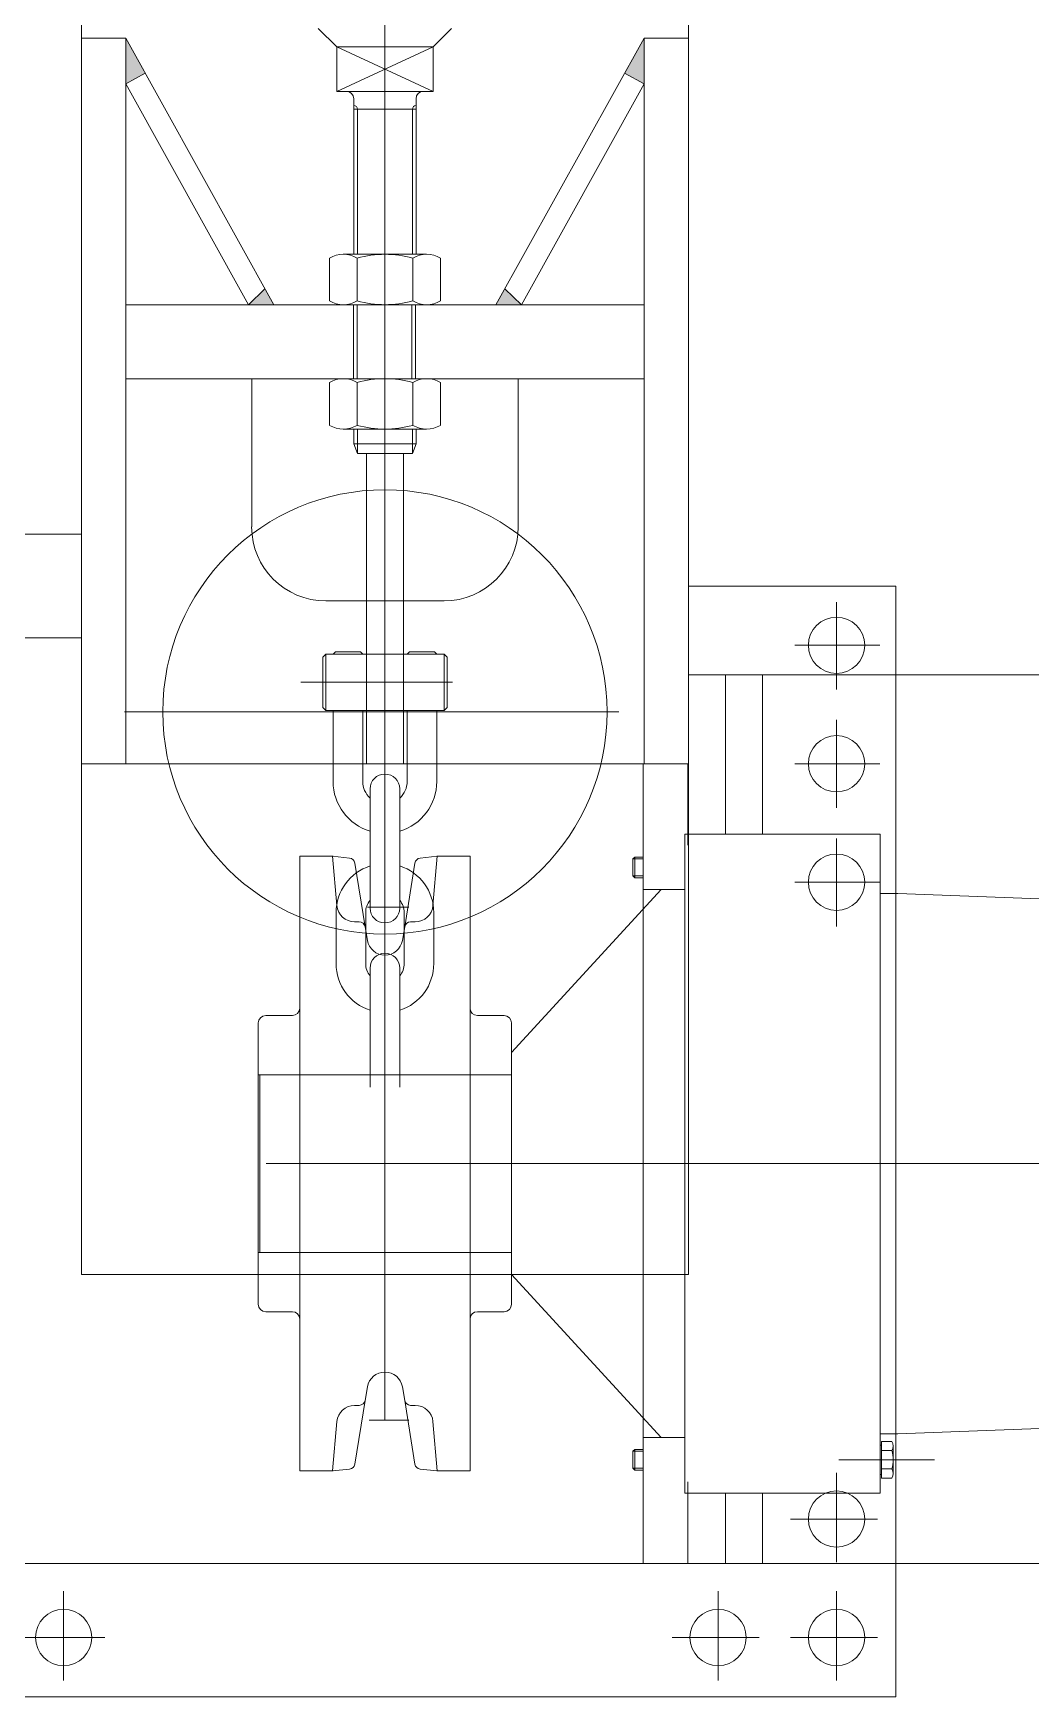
# Model space of a CAD drawing. Extents: x 475189 to 476029, y 1007718 to 1008015.
# Drawn here: x 475675.2 to 475678.81, y 1007757.58 to 1007763.6 of the extents above; entities that cross this region are included whole.
import ezdxf
from ezdxf.enums import TextEntityAlignment as Align

# ---------------------------------------------------------------- set-up
doc = ezdxf.new("R2010")
doc.units = 0
doc.header["$LTSCALE"] = 2
doc.header["$MEASUREMENT"] = 0
doc.layers.get('0').update_dxf_attribs({"linetype": 'CONTINUOUS', "lineweight": 0})
doc.layers.add('R.B', color=6, linetype='CONTINUOUS', lineweight=0)
doc.layers.add('TEXT', color=1, linetype='CONTINUOUS', lineweight=0)
doc.styles.add('ROMANS', font='ROMANS.SHX')
doc.styles.add('XT03_5', font='romans', dxfattribs={"width": 0.6, "height": 87.5})

# ---------------------------------------------------------------- blocks, each defined once
blk = doc.blocks.new('EXISTING')
at = {"color": 8}
for p, q in [((475676.4767, 1007785.8805), (475676.4767, 1007758.5832)), ((475675.3777, 1007765.4359), (475675.3777, 1007759.11)), ((475677.5757, 1007765.4359), (475677.5757, 1007759.11)), ((475675.3777, 1007763.5864), (475675.5385, 1007763.5864)), ((475675.5385, 1007763.5864), (475675.5385, 1007760.9595)), ((475676.0746, 1007762.6214), (475675.5385, 1007763.5864)), ((475676.3024, 1007763.5544), (475676.2354, 1007763.6214)), ((475676.6509, 1007763.5544), (475676.7179, 1007763.6214)), ((475676.8787, 1007762.6214), (475677.4148, 1007763.5864)), ((475677.4148, 1007763.5864), (475677.4148, 1007760.9595)), ((475677.4148, 1007763.5864), (475677.5757, 1007763.5864)), ((475676.6509, 1007763.5544), (475676.3024, 1007763.5544)), ((475676.3024, 1007763.3935), (475676.6509, 1007763.5544)), ((475676.3024, 1007763.5544), (475676.6509, 1007763.3935)), ((475676.3024, 1007763.3935), (475676.3024, 1007763.5544)), ((475676.6509, 1007763.3935), (475676.6509, 1007763.5544)), ((475675.5385, 1007763.4208), (475675.6088, 1007763.4599)), ((475677.4148, 1007763.4208), (475677.3446, 1007763.4599)), ((475675.9826, 1007762.6214), (475675.5385, 1007763.4208)), ((475676.9707, 1007762.6214), (475677.4148, 1007763.4208)), ((475676.6509, 1007763.3935), (475676.3024, 1007763.3935)), ((475676.3641, 1007762.8037), (475676.3641, 1007763.3667)), ((475676.5892, 1007762.8037), (475676.5892, 1007763.3667)), ((475676.5892, 1007763.3292), (475676.3641, 1007763.3292)), ((475676.3771, 1007762.8037), (475676.3771, 1007763.3292)), ((475676.5762, 1007762.8037), (475676.5762, 1007763.3292)), ((475676.3259, 1007762.8037), (475676.6277, 1007762.8037)), ((475676.2756, 1007762.7902), (475676.2756, 1007762.6349)), ((475676.3762, 1007762.6349), (475676.3762, 1007762.7902)), ((475676.5774, 1007762.6349), (475676.5774, 1007762.7902)), ((475676.678, 1007762.6349), (475676.678, 1007762.7902)), ((475675.9826, 1007762.6214), (475676.0424, 1007762.6793)), ((475676.9707, 1007762.6214), (475676.9109, 1007762.6793)), ((475677.4148, 1007762.6214), (475675.5385, 1007762.6214)), ((475676.3625, 1007762.6214), (475676.3625, 1007762.3534)), ((475676.3756, 1007762.6214), (475676.3756, 1007762.3534)), ((475676.5746, 1007762.6214), (475676.5746, 1007762.3534)), ((475676.5877, 1007762.6214), (475676.5877, 1007762.3534)), ((475677.4148, 1007762.3534), (475675.5385, 1007762.3534)), ((475675.9942, 1007762.3534), (475675.9942, 1007761.8173)), ((475676.2756, 1007762.1846), (475676.2756, 1007762.3399)), ((475676.3762, 1007762.3399), (475676.3762, 1007762.1846)), ((475676.5774, 1007762.3399), (475676.5774, 1007762.1846)), ((475676.678, 1007762.3399), (475676.678, 1007762.1846)), ((475676.9592, 1007762.3534), (475676.9592, 1007761.8173)), ((475676.3259, 1007762.1711), (475676.6277, 1007762.1711)), ((475676.3641, 1007762.1174), (475676.3641, 1007762.1711)), ((475676.3771, 1007762.0826), (475676.3771, 1007762.1711)), ((475676.5762, 1007762.1309), (475676.5762, 1007762.1711)), ((475676.5762, 1007762.0826), (475676.5762, 1007762.163)), ((475676.5892, 1007762.1174), (475676.5892, 1007762.1711)), ((475676.5892, 1007762.1174), (475676.3641, 1007762.1174)), ((475676.3641, 1007762.1174), (475676.3771, 1007762.0826)), ((475676.5762, 1007762.0826), (475676.3771, 1007762.0826)), ((475676.4097, 1007761.5492), (475676.4097, 1007762.0826)), ((475676.5437, 1007761.5492), (475676.5437, 1007762.0826)), ((475676.5892, 1007762.1174), (475676.5762, 1007762.0826)), ((475674.8201, 1007761.7905), (475675.3777, 1007761.7905)), ((475678.3262, 1007761.6028), (475677.5757, 1007761.6028)), ((475678.3262, 1007761.6028), (475678.3262, 1007757.5821)), ((475676.2622, 1007761.5492), (475676.6911, 1007761.5492)), ((475676.4097, 1007761.5492), (475676.4097, 1007760.9595)), ((475676.5437, 1007761.5492), (475676.5437, 1007760.9595)), ((475678.1118, 1007761.2283), (475678.1118, 1007761.5439)), ((475675.0024, 1007761.4152), (475675.3777, 1007761.4152)), ((475676.2625, 1007761.3562), (475676.2517, 1007761.3455)), ((475676.2625, 1007761.3562), (475676.6911, 1007761.3562)), ((475676.2625, 1007761.1525), (475676.2625, 1007761.3562)), ((475676.2893, 1007761.3562), (475676.2973, 1007761.3643)), ((475676.3884, 1007761.3643), (475676.2973, 1007761.3643)), ((475676.3884, 1007761.3643), (475676.3965, 1007761.3562)), ((475676.5651, 1007761.3643), (475676.5571, 1007761.3562)), ((475676.5651, 1007761.3643), (475676.6563, 1007761.3643)), ((475676.6643, 1007761.3562), (475676.6563, 1007761.3643)), ((475676.6911, 1007761.3562), (475676.7018, 1007761.3455)), ((475676.6911, 1007761.1525), (475676.6911, 1007761.3562)), ((475678.2686, 1007761.3884), (475677.9608, 1007761.3884)), ((475676.2517, 1007761.1632), (475676.2517, 1007761.3455)), ((475676.7018, 1007761.1632), (475676.7018, 1007761.3455)), ((475676.1718, 1007761.2544), (475676.6439, 1007761.2544)), ((475676.7214, 1007761.2544), (475676.2335, 1007761.2544)), ((475677.5757, 1007761.2812), (475678.3262, 1007761.2812)), ((475677.7097, 1007761.2812), (475677.7097, 1007760.7049)), ((475677.8437, 1007761.2812), (475680.5255, 1007761.2812)), ((475677.8437, 1007761.2812), (475677.8437, 1007760.7049)), ((475675.5335, 1007761.1471), (475677.3238, 1007761.1471)), ((475676.2625, 1007761.1525), (475676.2517, 1007761.1632)), ((475676.2625, 1007761.1525), (475676.6911, 1007761.1525)), ((475676.289, 1007760.9595), (475676.289, 1007761.1525)), ((475676.3963, 1007760.9595), (475676.3963, 1007761.1525)), ((475676.5571, 1007760.9595), (475676.5571, 1007761.1525)), ((475676.6643, 1007760.9595), (475676.6643, 1007761.1525)), ((475676.6911, 1007761.1525), (475676.7018, 1007761.1632)), ((475678.1118, 1007760.7994), (475678.1118, 1007761.1179)), ((475675.3777, 1007760.9595), (475677.5757, 1007760.9595)), ((475676.289, 1007760.8953), (475676.289, 1007760.9595)), ((475676.3963, 1007760.8953), (475676.3963, 1007760.9595)), ((475676.5571, 1007760.8953), (475676.5571, 1007760.9595)), ((475676.6643, 1007760.8953), (475676.6643, 1007760.9595)), ((475677.4122, 1007758.0646), (475677.4122, 1007760.9595)), ((475677.573, 1007760.6646), (475677.573, 1007760.9595)), ((475678.2686, 1007760.9595), (475677.9608, 1007760.9595)), ((475676.4231, 1007760.4369), (475676.4231, 1007760.8685)), ((475676.5303, 1007760.4369), (475676.5303, 1007760.8685)), ((475677.5623, 1007760.7049), (475678.2699, 1007760.7049)), ((475677.5623, 1007760.7049), (475677.5623, 1007758.3192)), ((475678.1118, 1007760.3706), (475678.1118, 1007760.689)), ((475678.1118, 1007760.3706), (475678.1118, 1007760.689)), ((475678.2699, 1007760.7049), (475678.2699, 1007758.3192)), ((475676.289, 1007760.6244), (475676.1684, 1007760.6244)), ((475676.1684, 1007760.6244), (475676.1684, 1007758.3996)), ((475676.2873, 1007760.6244), (475676.3027, 1007760.446)), ((475676.2873, 1007760.6244), (475676.349, 1007760.618)), ((475676.666, 1007760.6244), (475676.6044, 1007760.618)), ((475676.666, 1007760.6244), (475676.6507, 1007760.446)), ((475676.7849, 1007760.6244), (475676.6643, 1007760.6244)), ((475676.7849, 1007760.6244), (475676.7849, 1007758.3996)), ((475676.3679, 1007760.6001), (475676.4047, 1007760.3694)), ((475676.5854, 1007760.6001), (475676.5486, 1007760.3694)), ((475677.3746, 1007760.6152), (475677.3812, 1007760.6218)), ((475677.4122, 1007760.6152), (475677.3746, 1007760.6152)), ((475677.3746, 1007760.5533), (475677.3746, 1007760.6152)), ((475677.3812, 1007760.5467), (475677.3812, 1007760.6218)), ((475677.3812, 1007760.6218), (475677.4122, 1007760.6218)), ((475676.935, 1007759.9141), (475677.4765, 1007760.5038)), ((475677.4122, 1007760.5533), (475677.3746, 1007760.5533)), ((475677.3812, 1007760.5467), (475677.3746, 1007760.5533)), ((475677.4122, 1007760.5467), (475677.3812, 1007760.5467)), ((475677.4122, 1007760.5038), (475677.5623, 1007760.5038)), ((475678.2686, 1007760.5306), (475677.9608, 1007760.5306)), ((475678.2686, 1007760.5306), (475677.9608, 1007760.5306)), ((475678.2699, 1007760.4904), (475678.3343, 1007760.4904)), ((475678.3343, 1007760.4904), (475679.0419, 1007760.4636)), ((475676.2998, 1007760.2359), (475676.2998, 1007760.4208)), ((475676.3836, 1007760.3872), (475676.3668, 1007760.3872)), ((475676.407, 1007760.2359), (475676.407, 1007760.4208)), ((475676.5633, 1007760.4408), (475676.4132, 1007760.4408)), ((475676.5464, 1007760.2359), (475676.5464, 1007760.4208)), ((475676.5698, 1007760.3872), (475676.5866, 1007760.3872)), ((475676.6536, 1007760.2359), (475676.6536, 1007760.4208)), ((475676.4047, 1007760.3694), (475676.4133, 1007760.3199)), ((475676.5486, 1007760.3694), (475676.5401, 1007760.3199)), ((475676.4231, 1007759.7882), (475676.4231, 1007760.2198)), ((475676.5303, 1007759.7882), (475676.5303, 1007760.2198)), ((475676.1416, 1007760.0481), (475676.0451, 1007760.0481)), ((475676.0451, 1007760.0481), (475676.1416, 1007760.0481)), ((475676.8117, 1007760.0481), (475676.9082, 1007760.0481)), ((475676.9082, 1007760.0481), (475676.8117, 1007760.0481)), ((475676.0183, 1007759.512), (475676.0183, 1007760.0213)), ((475676.0183, 1007759.512), (475676.0183, 1007760.0213)), ((475676.935, 1007760.0213), (475676.935, 1007759.0027)), ((475676.935, 1007759.8337), (475676.0183, 1007759.8337)), ((475676.0237, 1007759.8337), (475676.0237, 1007759.1904)), ((475676.0183, 1007759.512), (475676.0183, 1007759.0027)), ((475676.0183, 1007759.512), (475676.0183, 1007759.0027)), ((475676.0466, 1007759.512), (475682.177, 1007759.512)), ((475676.547, 1007759.512), (475676.3969, 1007759.512)), ((475676.935, 1007759.1904), (475676.0183, 1007759.1904)), ((475675.3777, 1007759.11), (475677.5757, 1007759.11)), ((475676.935, 1007759.11), (475677.4765, 1007758.5202)), ((475676.1416, 1007758.9759), (475676.0451, 1007758.9759)), ((475676.0451, 1007758.9759), (475676.1416, 1007758.9759)), ((475676.8117, 1007758.9759), (475676.9082, 1007758.9759)), ((475676.9082, 1007758.9759), (475676.8117, 1007758.9759)), ((475676.4047, 1007758.6546), (475676.4133, 1007758.7041)), ((475676.5486, 1007758.6546), (475676.5401, 1007758.7041)), ((475676.3836, 1007758.6368), (475676.3668, 1007758.6368)), ((475676.3679, 1007758.424), (475676.4047, 1007758.6546)), ((475676.5854, 1007758.424), (475676.5486, 1007758.6546)), ((475676.5698, 1007758.6368), (475676.5866, 1007758.6368)), ((475676.2873, 1007758.3996), (475676.3027, 1007758.578)), ((475676.5633, 1007758.5832), (475676.4198, 1007758.5832)), ((475676.666, 1007758.3996), (475676.6507, 1007758.578)), ((475677.4122, 1007758.5202), (475677.5623, 1007758.5202)), ((475678.2699, 1007758.5336), (475678.3343, 1007758.5336)), ((475678.3343, 1007758.5336), (475679.0419, 1007758.5604)), ((475677.3746, 1007758.4708), (475677.3812, 1007758.4774)), ((475677.3746, 1007758.4089), (475677.3746, 1007758.4708)), ((475677.4122, 1007758.4708), (475677.3746, 1007758.4708)), ((475677.3812, 1007758.4023), (475677.3812, 1007758.4774)), ((475677.3812, 1007758.4774), (475677.4122, 1007758.4774)), ((475678.2699, 1007758.493), (475678.2746, 1007758.493)), ((475678.2699, 1007758.3867), (475678.2699, 1007758.493)), ((475678.2746, 1007758.5063), (475678.3123, 1007758.5063)), ((475678.2746, 1007758.473), (475678.2746, 1007758.5063)), ((475678.2746, 1007758.473), (475678.3123, 1007758.473)), ((475678.2746, 1007758.4066), (475678.2746, 1007758.473)), ((475678.3167, 1007758.4897), (475678.3167, 1007758.39)), ((475676.289, 1007758.3996), (475676.1684, 1007758.3996)), ((475676.2873, 1007758.3996), (475676.349, 1007758.406)), ((475676.666, 1007758.3996), (475676.6044, 1007758.406)), ((475676.7849, 1007758.3996), (475676.6643, 1007758.3996)), ((475677.3812, 1007758.4023), (475677.3746, 1007758.4089)), ((475677.4122, 1007758.4089), (475677.3746, 1007758.4089)), ((475677.4122, 1007758.4023), (475677.3812, 1007758.4023)), ((475678.4668, 1007758.4398), (475678.1198, 1007758.4398)), ((475678.2746, 1007758.4066), (475678.3123, 1007758.4066)), ((475678.2746, 1007758.3734), (475678.2746, 1007758.4066)), ((475677.573, 1007758.0646), (475677.573, 1007758.3594)), ((475678.1118, 1007758.0692), (475678.1118, 1007758.3927)), ((475678.2746, 1007758.3867), (475678.2699, 1007758.3867)), ((475678.3123, 1007758.3734), (475678.2746, 1007758.3734)), ((475677.5623, 1007758.3192), (475678.2699, 1007758.3192)), ((475677.7097, 1007758.3192), (475677.7097, 1007758.0646)), ((475677.8437, 1007758.3192), (475677.8437, 1007758.0646)), ((475678.2607, 1007758.2254), (475677.945, 1007758.2254)), ((475672.354, 1007758.0646), (475677.8437, 1007758.0646)), ((475677.8437, 1007758.0646), (475680.5255, 1007758.0646)), ((475675.3133, 1007757.6404), (475675.3133, 1007757.9638)), ((475677.6829, 1007757.6404), (475677.6829, 1007757.9638)), ((475678.1118, 1007757.6404), (475678.1118, 1007757.9638)), ((475675.4623, 1007757.7965), (475675.1466, 1007757.7965)), ((475677.8318, 1007757.7965), (475677.5162, 1007757.7965)), ((475678.2607, 1007757.7965), (475677.945, 1007757.7965)), ((475671.8716, 1007757.5821), (475678.3262, 1007757.5821))]:
    blk.add_line(p, q, dxfattribs=at)
for centre, radius in [((475676.4767, 1007761.1471), 0.8042), ((475678.1118, 1007761.3884), 0.1019), ((475678.1118, 1007760.9595), 0.1019), ((475678.1118, 1007760.5306), 0.1019), ((475678.1118, 1007760.5306), 0.1019), ((475678.1118, 1007758.2254), 0.1019), ((475675.3133, 1007757.7965), 0.1019), ((475677.6829, 1007757.7965), 0.1019), ((475678.1118, 1007757.7965), 0.1019)]:
    blk.add_circle(centre, radius, dxfattribs=at)
for centre, radius, start, end in [((475676.3373, 1007763.3667), 0.0268, 0, 90), ((475676.3641, 1007763.3292), 0.0131, 0, 90), ((475676.5892, 1007763.3292), 0.0131, 90, 180), ((475676.6161, 1007763.3667), 0.0268, 90, 180), ((475676.3259, 1007762.7031), 0.1006, 60, 120), ((475676.4768, 1007762.4215), 0.3822, 74.73852, 105.26148), ((475676.6277, 1007762.7031), 0.1006, 60, 120), ((475676.3259, 1007762.722), 0.1006, 240, 300), ((475676.4768, 1007763.0036), 0.3822, 254.73852, 285.26148), ((475676.6277, 1007762.722), 0.1006, 240, 300), ((475676.3259, 1007762.2528), 0.1006, 60, 120), ((475676.4768, 1007761.9712), 0.3822, 74.73852, 105.26148), ((475676.6277, 1007762.2528), 0.1006, 60, 120), ((475676.3259, 1007762.2717), 0.1006, 240, 300), ((475676.4768, 1007762.5532), 0.3822, 254.73852, 285.26148), ((475676.6277, 1007762.2717), 0.1006, 240, 300), ((475676.2622, 1007761.8173), 0.2681, 180, 270), ((475676.6911, 1007761.8173), 0.2681, 270, 0), ((475676.4767, 1007760.8953), 0.1876, 180, 253.39845), ((475676.4767, 1007760.8953), 0.0804, 180, 228.18968), ((475676.4767, 1007760.8685), 0.0536, 0, 180), ((475676.4767, 1007760.8953), 0.0804, 311.81032, 0), ((475676.4767, 1007760.8953), 0.1876, 286.60155, 0), ((475676.4767, 1007760.4208), 0.1769, 107.6397, 180), ((475676.3467, 1007760.5967), 0.0214, 9.05942, 84.08147), ((475676.4767, 1007760.4208), 0.1769, 0, 72.3603), ((475676.6066, 1007760.5967), 0.0214, 95.91853, 170.94058), ((475676.3668, 1007760.4515), 0.0643, 184.92169, 270), ((475676.4767, 1007760.4208), 0.0697, 140.28486, 180), ((475676.4767, 1007760.4208), 0.0697, 0, 39.71514), ((475676.5866, 1007760.4515), 0.0643, 270, 355.07831), ((475676.3836, 1007760.3658), 0.0214, 9.8383, 90), ((475676.4767, 1007760.4369), 0.0536, 180, 0), ((475676.5698, 1007760.3658), 0.0214, 90, 170.1617), ((475676.4767, 1007760.3309), 0.0643, 189.8383, 270), ((475676.4767, 1007760.2198), 0.0536, 0, 180), ((475676.4767, 1007760.3309), 0.0643, 270, 350.1617), ((475676.4767, 1007760.2359), 0.1769, 180, 252.3603), ((475676.4767, 1007760.2359), 0.0697, 180, 219.71514), ((475676.4767, 1007760.2359), 0.0697, 320.28486, 0), ((475676.4767, 1007760.2359), 0.1769, 287.6397, 0), ((475676.0451, 1007760.0213), 0.0268, 90, 180), ((475676.0451, 1007760.0213), 0.0268, 90, 180), ((475676.1416, 1007760.0749), 0.0268, 270, 0), ((475676.1416, 1007760.0749), 0.0268, 270, 0), ((475676.8117, 1007760.0749), 0.0268, 180, 270), ((475676.8117, 1007760.0749), 0.0268, 180, 270), ((475676.9082, 1007760.0213), 0.0268, 0, 90), ((475676.9082, 1007760.0213), 0.0268, 0, 90), ((475676.0451, 1007759.0027), 0.0268, 180, 270), ((475676.0451, 1007759.0027), 0.0268, 180, 270), ((475676.9082, 1007759.0027), 0.0268, 270, 0), ((475676.9082, 1007759.0027), 0.0268, 270, 0), ((475676.1416, 1007758.9491), 0.0268, 0, 90), ((475676.1416, 1007758.9491), 0.0268, 0, 90), ((475676.8117, 1007758.9491), 0.0268, 90, 180), ((475676.8117, 1007758.9491), 0.0268, 90, 180), ((475676.4767, 1007758.6931), 0.0643, 90, 170.1617), ((475676.4767, 1007758.6931), 0.0643, 9.8383, 90), ((475676.3668, 1007758.5725), 0.0643, 90, 175.07831), ((475676.3836, 1007758.6583), 0.0214, 270, 350.1617), ((475676.5698, 1007758.6583), 0.0214, 189.8383, 270), ((475676.5866, 1007758.5725), 0.0643, 4.92169, 90), ((475678.2835, 1007758.4897), 0.0332, 330, 30), ((475678.1905, 1007758.4398), 0.1262, 344.73852, 15.26148), ((475676.3467, 1007758.4273), 0.0214, 275.91853, 350.94058), ((475676.6066, 1007758.4273), 0.0214, 189.05942, 264.08147), ((475678.2835, 1007758.39), 0.0332, 330, 30)]:
    blk.add_arc(centre, radius, start, end, dxfattribs=at)
for points in [[(475675.5385, 1007763.5864), (475675.6088, 1007763.4599), (475675.5385, 1007763.4208)], [(475677.4148, 1007763.5864), (475677.3446, 1007763.4599), (475677.4148, 1007763.4208)], [(475675.9826, 1007762.6214), (475676.0424, 1007762.6793), (475676.0746, 1007762.6214)], [(475676.9707, 1007762.6214), (475676.9109, 1007762.6793), (475676.8787, 1007762.6214)]]:
    blk.add_solid(points, dxfattribs=at)
at = {"color": 8, "linetype": 'ByBlock', "style": 'ROMANS'}
for tag, height, width, p in [('DIRECTION', 0.5361, 0.85, (475672.3938, 1007828.2391)), ('DN', 1.0722, 0.708333, (475752.5516, 1007802.2382))]:
    blk.add_attdef(tag, text='', height=height, dxfattribs=dict(at, width=width)).set_placement(p, align=Align.MIDDLE_RIGHT)
at = {"color": 8, "style": 'XT03_5', "text_generation_flag": 4, "width": 0.6, "flags": 9}
for p, rotation in [((475706.5948, 1007775.5763), 270), ((475708.8166, 1007766.1034), 90)]:
    blk.add_attdef('KEYWORD', p, '', height=0.0375, rotation=rotation, dxfattribs=at)
at = {"color": 8, "style": 'XT03_5', "width": 0.6, "flags": 9}
for p, rotation in [((475708.8166, 1007775.5763), 270), ((475706.5948, 1007766.1034), 90)]:
    blk.add_attdef('KEYWORD', p, '', height=0.0375, rotation=rotation, dxfattribs=at)
at = {"layer": 'TEXT', "color": 8, "style": 'ROMANS', "width": 0.85, "flags": 8}
blk.add_attdef('WTD', text='', height=1.0722, rotation=180, dxfattribs=at).set_placement((475705.1732, 1007794.2001), align=Align.MIDDLE_CENTER)
blk.add_attdef('WTD', text='', height=1.0722, dxfattribs=at).set_placement((475731.4003, 1007752.4623), align=Align.MIDDLE_CENTER)

msp = doc.modelspace()

# ---------------------------------------------------------------- block references
at = {"layer": 'R.B'}
msp.add_blockref('EXISTING', (0, 0), dxfattribs=at)

doc.saveas('drawing.dxf')
